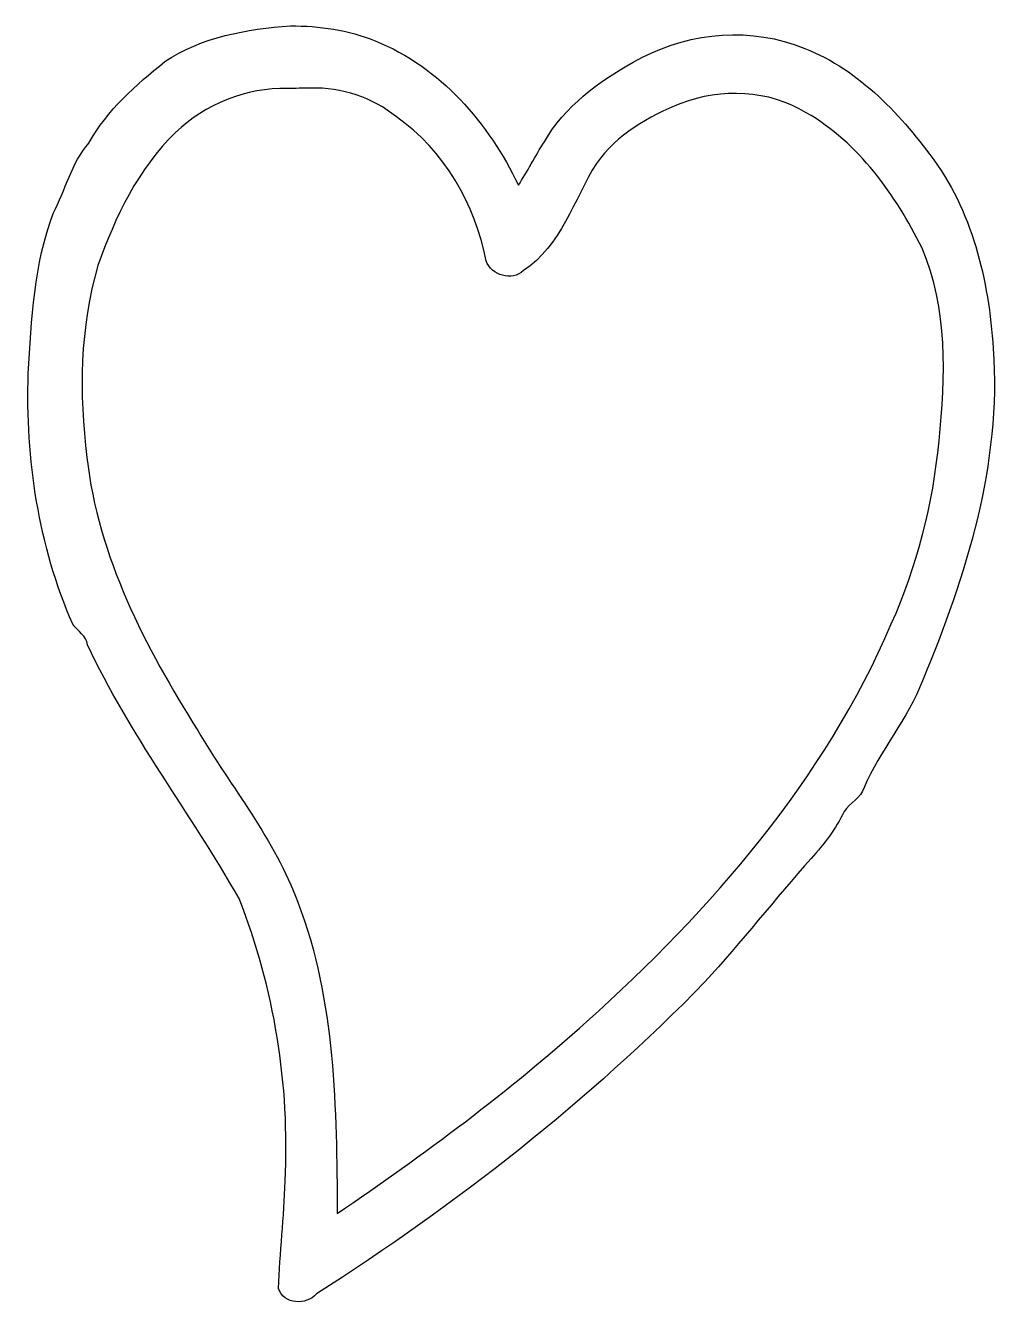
# Model space of a CAD drawing. Header units: centimetres. Extents: x -12.9 to 2, y -13.3 to 6.2.
import ezdxf

# ---------------------------------------------------------------- set-up
doc = ezdxf.new("R2010")
doc.units = ezdxf.units.CM
doc.header["$MEASUREMENT"] = 0
doc.layers.add('Layer 1', color=7, linetype='Continuous')

msp = doc.modelspace()

# ---------------------------------------------------------------- linework, layer by layer
at = {"layer": 'Layer 1'}
for points, knots in [([(-8.84783, 6.19042), (-9.51216, 6.14476), (-10.20337, 6.02347), (-10.76378, 5.6473), (-10.76378, 5.6473), (-11.20551, 5.28806), (-11.64204, 4.90855), (-11.92031, 4.40531), (-11.92031, 4.40531), (-12.18833, 4.09926), (-12.27568, 3.68865), (-12.46327, 3.33392), (-12.46327, 3.33392), (-12.75927, 2.55743), (-12.79196, 1.7148), (-12.84552, 0.89297), (-12.84552, 0.89297), (-12.88532, -0.40742), (-12.6902, -1.73518), (-12.16587, -2.92695), (-12.16587, -2.92695), (-12.09044, -3.03223), (-11.958, -3.10106), (-11.94135, -3.24031), (-11.94135, -3.24031), (-11.30337, -4.60021), (-10.37383, -5.80451), (-9.62881, -7.10727), (-9.62881, -7.10727), (-9.09364, -8.47186), (-8.85549, -9.94529), (-8.93051, -11.41098), (-8.93051, -11.41098), (-8.9416, -11.9577), (-9.01256, -12.50488), (-9.02808, -13.04892), (-9.02808, -13.04892), (-8.95578, -13.29364), (-8.60567, -13.30532), (-8.45345, -13.13144), (-8.45345, -13.13144), (-6.31566, -11.76643), (-4.29986, -10.19212), (-2.53008, -8.37489), (-2.53008, -8.37489), (-1.97146, -7.76539), (-1.46089, -7.11141), (-0.91195, -6.49341), (-0.91195, -6.49341), (-0.71072, -6.28), (-0.53907, -6.04024), (-0.40762, -5.78115), (-0.40762, -5.78115), (-0.32171, -5.64624), (-0.15634, -5.57566), (-0.10418, -5.41321), (-0.10418, -5.41321), (0.13918, -4.84558), (0.56747, -4.36965), (0.7838, -3.78781), (0.7838, -3.78781), (1.45425, -2.1905), (1.98821, -0.48001), (1.86345, 1.27402), (1.86345, 1.27402), (1.79435, 2.31804), (1.54493, 3.38879), (0.89728, 4.23057), (0.89728, 4.23057), (0.36078, 4.94653), (-0.30173, 5.62371), (-1.17078, 5.90517), (-1.17078, 5.90517), (-1.97794, 6.18774), (-2.89092, 6.05877), (-3.62314, 5.63811), (-3.62314, 5.63811), (-4.1588, 5.34254), (-4.66542, 4.96262), (-4.97747, 4.42681), (-4.97747, 4.42681), (-5.11805, 4.21631), (-5.24035, 3.95653), (-5.37435, 3.76452), (-5.37435, 3.76452), (-5.82485, 4.7096), (-6.56399, 5.56732), (-7.55716, 5.96222), (-7.55716, 5.96222), (-7.96622, 6.12692), (-8.4071, 6.19554), (-8.84783, 6.19042)], [0, 0, 0, 0, 0.04166667, 0.04166667, 0.04166667, 0.04166667, 0.08333333, 0.08333333, 0.08333333, 0.08333333, 0.125, 0.125, 0.125, 0.125, 0.16666667, 0.16666667, 0.16666667, 0.16666667, 0.20833333, 0.20833333, 0.20833333, 0.20833333, 0.25, 0.25, 0.25, 0.25, 0.29166667, 0.29166667, 0.29166667, 0.29166667, 0.33333333, 0.33333333, 0.33333333, 0.33333333, 0.375, 0.375, 0.375, 0.375, 0.41666667, 0.41666667, 0.41666667, 0.41666667, 0.45833333, 0.45833333, 0.45833333, 0.45833333, 0.5, 0.5, 0.5, 0.5, 0.54166667, 0.54166667, 0.54166667, 0.54166667, 0.58333333, 0.58333333, 0.58333333, 0.58333333, 0.625, 0.625, 0.625, 0.625, 0.66666667, 0.66666667, 0.66666667, 0.66666667, 0.70833333, 0.70833333, 0.70833333, 0.70833333, 0.75, 0.75, 0.75, 0.75, 0.79166667, 0.79166667, 0.79166667, 0.79166667, 0.83333333, 0.83333333, 0.83333333, 0.83333333, 0.875, 0.875, 0.875, 0.875, 0.91666667, 0.91666667, 0.91666667, 0.91666667, 1, 1, 1, 1]), ([(-8.53777, 5.24371), (-8.06537, 5.25378), (-7.59913, 5.10296), (-7.23057, 4.80384), (-7.23057, 4.80384), (-6.50515, 4.29855), (-6.02958, 3.47528), (-5.86631, 2.61028), (-5.86631, 2.61028), (-5.78539, 2.38893), (-5.47302, 2.29422), (-5.29745, 2.46311), (-5.29745, 2.46311), (-4.71896, 2.83774), (-4.53334, 3.54085), (-4.18372, 4.09608), (-4.18372, 4.09608), (-3.87509, 4.53504), (-3.38828, 4.81603), (-2.89784, 5.01017), (-2.89784, 5.01017), (-2.2802, 5.24194), (-1.55498, 5.21802), (-0.98557, 4.86751), (-0.98557, 4.86751), (-0.18204, 4.40865), (0.37077, 3.62019), (0.77887, 2.80541), (0.77887, 2.80541), (1.17567, 1.88591), (1.13811, 0.84631), (1.03766, -0.13395), (1.03766, -0.13395), (0.9456, -1.09623), (0.70346, -2.03848), (0.31, -2.92127), (0.31, -2.92127), (-0.70533, -5.29374), (-2.43278, -7.27859), (-4.33173, -8.98012), (-4.33173, -8.98012), (-5.52397, -10.04583), (-6.80749, -11.00828), (-8.13511, -11.90377), (-8.13511, -11.90377), (-8.14601, -10.30885), (-8.15694, -8.6674), (-8.73682, -7.16012), (-8.73682, -7.16012), (-9.08685, -6.20677), (-9.74713, -5.41634), (-10.26066, -4.54721), (-10.26066, -4.54721), (-11.05928, -3.27732), (-11.78032, -1.89849), (-11.95136, -0.38329), (-11.95136, -0.38329), (-12.07069, 0.587), (-12.06083, 1.59772), (-11.78223, 2.5395), (-11.78223, 2.5395), (-11.52302, 3.27734), (-11.16805, 4.01769), (-10.6007, 4.56572), (-10.6007, 4.56572), (-10.14654, 4.999), (-9.52497, 5.25558), (-8.89249, 5.23703), (-8.89249, 5.23703), (-8.77425, 5.23936), (-8.656, 5.24081), (-8.53777, 5.24371)], [0, 0, 0, 0, 0.05263158, 0.05263158, 0.05263158, 0.05263158, 0.10526316, 0.10526316, 0.10526316, 0.10526316, 0.15789474, 0.15789474, 0.15789474, 0.15789474, 0.21052632, 0.21052632, 0.21052632, 0.21052632, 0.26315789, 0.26315789, 0.26315789, 0.26315789, 0.31578947, 0.31578947, 0.31578947, 0.31578947, 0.36842105, 0.36842105, 0.36842105, 0.36842105, 0.42105263, 0.42105263, 0.42105263, 0.42105263, 0.47368421, 0.47368421, 0.47368421, 0.47368421, 0.52631579, 0.52631579, 0.52631579, 0.52631579, 0.57894737, 0.57894737, 0.57894737, 0.57894737, 0.63157895, 0.63157895, 0.63157895, 0.63157895, 0.68421053, 0.68421053, 0.68421053, 0.68421053, 0.73684211, 0.73684211, 0.73684211, 0.73684211, 0.78947368, 0.78947368, 0.78947368, 0.78947368, 0.84210526, 0.84210526, 0.84210526, 0.84210526, 0.89473684, 0.89473684, 0.89473684, 0.89473684, 1, 1, 1, 1])]:
    msp.add_open_spline(points, degree=3, knots=knots, dxfattribs=at)

doc.saveas('drawing.dxf')
